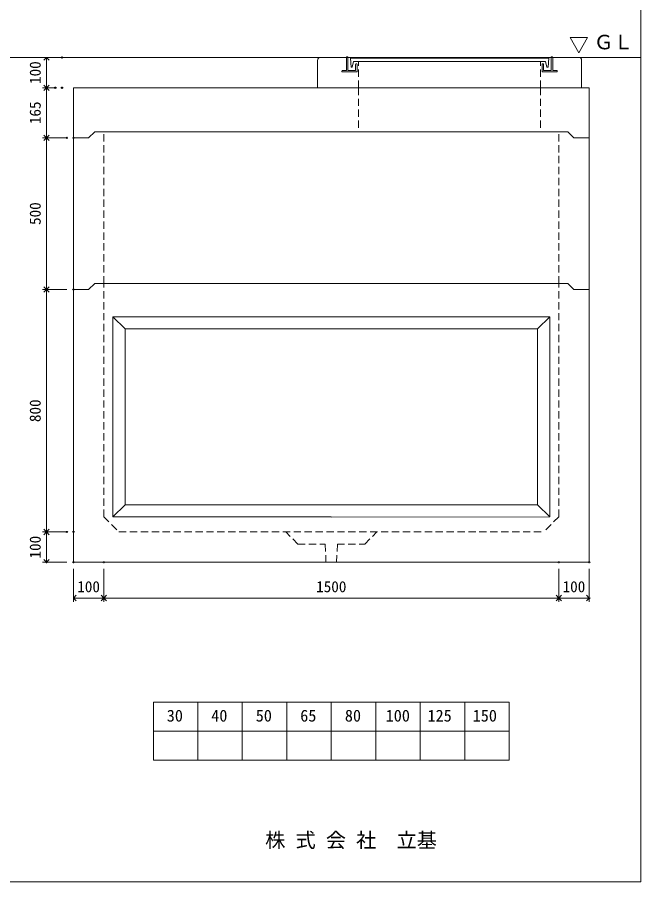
# Model space of a CAD drawing. Units: millimetres, scale not verified. Extents: x -6420 to 6420, y -2661 to 3039.
# Drawn here: x 4365 to 6420, y -2661 to 189 of the extents above; entities that cross this region are included whole.
import ezdxf
from ezdxf.enums import TextEntityAlignment as Align

# ---------------------------------------------------------------- set-up
doc = ezdxf.new("R2010")
doc.units = ezdxf.units.MM
doc.header["$LTSCALE"] = 20
doc.header["$PDMODE"] = 32
doc.header["$PDSIZE"] = 4
doc.linetypes.add('DASHED1', pattern=[1.8, 1.2, -0.6])
doc.layers.add('0-1_Defpoints', color=7, linetype='Continuous')
for name, color, linetype, lineweight in [('0-2_waku', 7, 'Continuous', 18), ('0-3_gaikei', 7, 'Continuous', 18), ('0-4_kakure', 7, 'DASHED1', 5), ('0-5_sunpou', 7, 'Continuous', 5), ('0-8_uchigawa', 6, 'Continuous', 18), ('0-A_futa', 3, 'Continuous', 18), ('0-B_GL', 4, 'Continuous', 18), ('0-D_文字１', 7, 'Continuous', 18)]:
    doc.layers.add(name, color=color, linetype=linetype, lineweight=lineweight)
doc.styles.add('ＭＳ ゴシック', font='')
doc.styles.get('ＭＳ ゴシック').set_extended_font_data('MS Gothic')

# ---------------------------------------------------------------- blocks, each defined once
blk = doc.blocks.new('_Open90')
at = {"layer": '0-5_sunpou'}
blk.add_line((0, 0), (-1, 0), dxfattribs=at)
blk.add_lwpolyline([(-0.5, 0.5), (0, 0), (-0.5, -0.5)], dxfattribs=at)
blk = doc.blocks.new('D73')
at = {"layer": '0-1_Defpoints'}
for p in [(7073.38, 2545.18), (7044.21, 2380.18), (7111.24, 2380.18)]:
    blk.add_point(p, dxfattribs=at)
at = {"layer": '0-5_sunpou'}
for p, q in [((7051.38, 2545.18), (7031.21, 2545.18)), ((7044.21, 2527.18), (7044.21, 2398.18)), ((7089.24, 2380.18), (7031.21, 2380.18))]:
    blk.add_line(p, q, dxfattribs=at)
at = {"layer": '0-5_sunpou', "xscale": 18, "yscale": 18}
for p, rotation in [((7044.21, 2545.18), 90), ((7044.21, 2380.18), 270)]:
    blk.add_blockref('_Open90', p, dxfattribs=dict(at, rotation=rotation))
at = {"layer": '0-5_sunpou', "style": 'ＭＳ ゴシック'}
blk.add_text('165', height=36.66, rotation=90, dxfattribs=at).set_placement((7036.21, 2425.18), align=Align.BOTTOM_LEFT)
blk = doc.blocks.new('D74')
at = {"layer": '0-1_Defpoints'}
for p in [(7073.38, 2545.18), (7044.21, 2380.18), (7111.24, 2380.18)]:
    blk.add_point(p, dxfattribs=at)
at = {"layer": '0-5_sunpou'}
for p, q in [((7051.38, 2545.18), (7031.21, 2545.18)), ((7044.21, 2527.18), (7044.21, 2398.18)), ((7089.24, 2380.18), (7031.21, 2380.18))]:
    blk.add_line(p, q, dxfattribs=at)
at = {"layer": '0-5_sunpou', "xscale": 18, "yscale": 18}
for p, rotation in [((7044.21, 2545.18), 90), ((7044.21, 2380.18), 270)]:
    blk.add_blockref('_Open90', p, dxfattribs=dict(at, rotation=rotation))
at = {"layer": '0-5_sunpou', "style": 'ＭＳ ゴシック'}
blk.add_text('165', height=36.66, rotation=90, dxfattribs=at).set_placement((7036.21, 2425.18), align=Align.BOTTOM_LEFT)
blk = doc.blocks.new('D79')
at = {"layer": '0-1_Defpoints'}
for p in [(7133.24, 2380.18), (7044.21, 1880.18), (7133.24, 1880.18)]:
    blk.add_point(p, dxfattribs=at)
at = {"layer": '0-5_sunpou'}
for p, q in [((7111.24, 2380.18), (7031.21, 2380.18)), ((7044.21, 2362.18), (7044.21, 1898.18)), ((7111.24, 1880.18), (7031.21, 1880.18))]:
    blk.add_line(p, q, dxfattribs=at)
at = {"layer": '0-5_sunpou', "xscale": 18, "yscale": 18}
for p, rotation in [((7044.21, 2380.18), 90), ((7044.21, 1880.18), 270)]:
    blk.add_blockref('_Open90', p, dxfattribs=dict(at, rotation=rotation))
at = {"layer": '0-5_sunpou', "style": 'ＭＳ ゴシック'}
blk.add_text('500', height=36.66, rotation=90, dxfattribs=at).set_placement((7036.21, 2092.68), align=Align.BOTTOM_LEFT)
blk = doc.blocks.new('D44')
at = {"layer": '0-1_Defpoints'}
for p in [(7133.24, 1880.18), (7044.21, 1080.18), (7133.24, 1080.18)]:
    blk.add_point(p, dxfattribs=at)
at = {"layer": '0-5_sunpou'}
for p, q in [((7111.24, 1880.18), (7031.21, 1880.18)), ((7044.21, 1862.18), (7044.21, 1098.18)), ((7111.24, 1080.18), (7031.21, 1080.18))]:
    blk.add_line(p, q, dxfattribs=at)
at = {"layer": '0-5_sunpou', "xscale": 18, "yscale": 18}
for p, rotation in [((7044.21, 1880.18), 90), ((7044.21, 1080.18), 270)]:
    blk.add_blockref('_Open90', p, dxfattribs=dict(at, rotation=rotation))
at = {"layer": '0-5_sunpou', "style": 'ＭＳ ゴシック'}
blk.add_text('800', height=36.66, rotation=90, dxfattribs=at).set_placement((7036.21, 1442.68), align=Align.BOTTOM_LEFT)
blk = doc.blocks.new('D45')
at = {"layer": '0-1_Defpoints'}
for p in [(7111.24, 1080.18), (7044.21, 980.18), (7133.24, 980.18)]:
    blk.add_point(p, dxfattribs=at)
at = {"layer": '0-5_sunpou'}
for p, q in [((7089.24, 1080.18), (7031.21, 1080.18)), ((7044.21, 1062.18), (7044.21, 998.18)), ((7111.24, 980.18), (7031.21, 980.18))]:
    blk.add_line(p, q, dxfattribs=at)
at = {"layer": '0-5_sunpou', "xscale": 18, "yscale": 18}
for p, rotation in [((7044.21, 1080.18), 90), ((7044.21, 980.18), 270)]:
    blk.add_blockref('_Open90', p, dxfattribs=dict(at, rotation=rotation))
at = {"layer": '0-5_sunpou', "style": 'ＭＳ ゴシック'}
blk.add_text('100', height=36.66, rotation=90, dxfattribs=at).set_placement((7036.21, 992.68), align=Align.BOTTOM_LEFT)
blk = doc.blocks.new('D46')
at = {"layer": '0-1_Defpoints'}
for p in [(7133.24, 980.18), (7233.24, 980.18), (7233.24, 862.47)]:
    blk.add_point(p, dxfattribs=at)
at = {"layer": '0-5_sunpou'}
for p, q in [((7133.24, 958.18), (7133.24, 849.47)), ((7233.24, 958.18), (7233.24, 849.47)), ((7151.24, 862.47), (7215.24, 862.47))]:
    blk.add_line(p, q, dxfattribs=at)
at = {"layer": '0-5_sunpou', "xscale": 18, "yscale": 18, "rotation": 180}
blk.add_blockref('_Open90', (7133.24, 862.47), dxfattribs=at)
at = {"layer": '0-5_sunpou', "xscale": 18, "yscale": 18}
blk.add_blockref('_Open90', (7233.24, 862.47), dxfattribs=at)
at = {"layer": '0-5_sunpou', "style": 'ＭＳ ゴシック'}
blk.add_text('100', height=36.66, dxfattribs=at).set_placement((7145.74, 870.47), align=Align.BOTTOM_LEFT)
blk = doc.blocks.new('D47')
at = {"layer": '0-1_Defpoints'}
for p in [(7233.24, 980.18), (8733.24, 980.18), (8733.24, 862.47)]:
    blk.add_point(p, dxfattribs=at)
at = {"layer": '0-5_sunpou'}
for p, q in [((7233.24, 958.18), (7233.24, 849.47)), ((8733.24, 958.18), (8733.24, 849.47)), ((7251.24, 862.47), (8715.24, 862.47))]:
    blk.add_line(p, q, dxfattribs=at)
at = {"layer": '0-5_sunpou', "xscale": 18, "yscale": 18, "rotation": 180}
blk.add_blockref('_Open90', (7233.24, 862.47), dxfattribs=at)
at = {"layer": '0-5_sunpou', "xscale": 18, "yscale": 18}
blk.add_blockref('_Open90', (8733.24, 862.47), dxfattribs=at)
at = {"layer": '0-5_sunpou', "style": 'ＭＳ ゴシック'}
blk.add_text('1500', height=36.66, dxfattribs=at).set_placement((7933.24, 870.47), align=Align.BOTTOM_LEFT)
blk = doc.blocks.new('D48')
at = {"layer": '0-1_Defpoints'}
for p in [(8733.24, 980.18), (8833.24, 980.18), (8833.24, 862.47)]:
    blk.add_point(p, dxfattribs=at)
at = {"layer": '0-5_sunpou'}
for p, q in [((8733.24, 958.18), (8733.24, 849.47)), ((8833.24, 958.18), (8833.24, 849.47)), ((8751.24, 862.47), (8815.24, 862.47))]:
    blk.add_line(p, q, dxfattribs=at)
at = {"layer": '0-5_sunpou', "xscale": 18, "yscale": 18, "rotation": 180}
blk.add_blockref('_Open90', (8733.24, 862.47), dxfattribs=at)
at = {"layer": '0-5_sunpou', "xscale": 18, "yscale": 18}
blk.add_blockref('_Open90', (8833.24, 862.47), dxfattribs=at)
at = {"layer": '0-5_sunpou', "style": 'ＭＳ ゴシック'}
blk.add_text('100', height=36.66, dxfattribs=at).set_placement((8745.74, 870.47), align=Align.BOTTOM_LEFT)
blk = doc.blocks.new('D60')
at = {"layer": '0-1_Defpoints'}
for p in [(7095.38, 2645.18), (7044.21, 2545.18), (7095.38, 2545.18)]:
    blk.add_point(p, dxfattribs=at)
at = {"layer": '0-5_sunpou'}
for p, q in [((7073.38, 2645.18), (7031.21, 2645.18)), ((7044.21, 2627.18), (7044.21, 2563.18)), ((7073.38, 2545.18), (7031.21, 2545.18))]:
    blk.add_line(p, q, dxfattribs=at)
at = {"layer": '0-5_sunpou', "xscale": 18, "yscale": 18}
for p, rotation in [((7044.21, 2645.18), 90), ((7044.21, 2545.18), 270)]:
    blk.add_blockref('_Open90', p, dxfattribs=dict(at, rotation=rotation))
at = {"layer": '0-5_sunpou', "style": 'ＭＳ ゴシック'}
blk.add_text('100', height=36.66, rotation=90, dxfattribs=at).set_placement((7036.21, 2557.68), align=Align.BOTTOM_LEFT)
blk = doc.blocks.new('D61')
at = {"layer": '0-1_Defpoints'}
for p in [(7095.38, 2645.18), (7044.21, 2545.18), (7095.38, 2545.18)]:
    blk.add_point(p, dxfattribs=at)
at = {"layer": '0-5_sunpou'}
for p, q in [((7073.38, 2645.18), (7031.21, 2645.18)), ((7044.21, 2627.18), (7044.21, 2563.18)), ((7073.38, 2545.18), (7031.21, 2545.18))]:
    blk.add_line(p, q, dxfattribs=at)
at = {"layer": '0-5_sunpou', "xscale": 18, "yscale": 18}
for p, rotation in [((7044.21, 2645.18), 90), ((7044.21, 2545.18), 270)]:
    blk.add_blockref('_Open90', p, dxfattribs=dict(at, rotation=rotation))
at = {"layer": '0-5_sunpou', "style": 'ＭＳ ゴシック'}
blk.add_text('100', height=36.66, rotation=90, dxfattribs=at).set_placement((7036.21, 2557.68), align=Align.BOTTOM_LEFT)

msp = doc.modelspace()

# ---------------------------------------------------------------- linework, layer by layer
at = {"layer": '0-2_waku'}
for p, q in [((6420, 3038.52), (6420, -2661.48)), ((6420, 3038.52), (6420, -2661.48)), ((6420, 3038.52), (6420, -2661.48)), ((6420, 3038.52), (6420, -2661.48)), ((6420, 2682.27), (6420, -2661.48)), ((6420, 2682.27), (6420, -2661.48)), ((4550, -708.13), (4550, -1608.13)), ((4550, -1608.13), (6250, -1608.13)), ((4813.33, -2069.13), (4813.33, -2261.13)), ((4813.33, -2069.13), (4813.33, -2261.13)), ((4813.33, -2069.13), (4813.33, -2261.13)), ((4813.33, -2069.13), (4813.33, -2261.13)), ((4813.33, -2069.13), (5986.67, -2069.13)), ((4960, -2069.13), (4960, -2261.13)), ((5106.67, -2069.13), (5106.67, -2261.13)), ((5106.67, -2069.13), (5106.67, -2261.13)), ((5253.33, -2069.13), (5253.33, -2261.13)), ((5400, -2069.13), (5400, -2261.13)), ((5546.67, -2069.13), (5546.67, -2261.13)), ((5693.33, -2069.13), (5693.33, -2261.13)), ((5840, -2069.13), (5840, -2261.13)), ((5986.67, -2069.13), (5986.67, -2261.13)), ((4813.33, -2165.13), (5986.67, -2165.13)), ((4813.33, -2261.13), (5986.67, -2261.13)), ((-1740, -2661.48), (6420, -2661.48))]:
    msp.add_line(p, q, dxfattribs=at)
msp.add_lwpolyline([(-1740, 3038.52), (6420, 3038.52), (6420, -2661.48)], dxfattribs=at)
at = {"layer": '0-3_gaikei'}
for p, q in [((5355, -43.13), (5355, 46.87)), ((5365, 56.87), (5450, 56.87)), ((6130, 56.87), (6215, 56.87)), ((6225, -43.13), (6225, 46.87)), ((4550, -43.13), (4550, -708.13)), ((4550, -43.13), (6250, -43.13)), ((4550, -43.13), (6250, -43.13)), ((4550, -43.13), (6250, -43.13)), ((4550, -43.13), (6250, -43.13)), ((5355, -43.13), (6225, -43.13)), ((5355, -43.13), (6225, -43.13)), ((6250, -708.13), (6250, -43.13)), ((4620, -188.13), (4600, -208.13)), ((4620, -188.13), (4600, -208.13)), ((4620, -188.13), (4600, -208.13)), ((4620, -188.13), (4600, -208.13)), ((4620, -188.13), (4600, -208.13)), ((4620, -188.13), (4600, -208.13)), ((4620, -188.13), (4600, -208.13)), ((4620, -188.13), (4600, -208.13)), ((4620, -188.13), (4600, -208.13)), ((4620, -188.13), (4600, -208.13)), ((4620, -188.13), (4600, -208.13)), ((4620, -188.13), (4600, -208.13)), ((4620, -188.13), (4600, -208.13)), ((4620, -188.13), (4600, -208.13)), ((4620, -188.13), (6180, -188.13)), ((4620, -188.13), (6180, -188.13)), ((4620, -188.13), (6180, -188.13)), ((4620, -188.13), (6180, -188.13)), ((4620, -188.13), (6180, -188.13)), ((4620, -188.13), (6180, -188.13)), ((4620, -188.13), (6180, -188.13)), ((4620, -188.13), (6180, -188.13)), ((4620, -188.13), (6180, -188.13)), ((4620, -188.13), (6180, -188.13)), ((4620, -188.13), (6180, -188.13)), ((4620, -188.13), (6180, -188.13)), ((4620, -188.13), (6180, -188.13)), ((4620, -188.13), (6180, -188.13)), ((6180, -188.13), (6200, -208.13)), ((6180, -188.13), (6200, -208.13)), ((6180, -188.13), (6200, -208.13)), ((6180, -188.13), (6200, -208.13)), ((6180, -188.13), (6200, -208.13)), ((6180, -188.13), (6200, -208.13)), ((6180, -188.13), (6200, -208.13)), ((6180, -188.13), (6200, -208.13)), ((6180, -188.13), (6200, -208.13)), ((6180, -188.13), (6200, -208.13)), ((6180, -188.13), (6200, -208.13)), ((6180, -188.13), (6200, -208.13)), ((6180, -188.13), (6200, -208.13)), ((6180, -188.13), (6200, -208.13)), ((4550, -208.13), (4600, -208.13)), ((4550, -208.13), (4600, -208.13)), ((4550, -208.13), (4600, -208.13)), ((4550, -208.13), (4600, -208.13)), ((4550, -208.13), (4600, -208.13)), ((4550, -208.13), (4600, -208.13)), ((4550, -208.13), (4600, -208.13)), ((4550, -208.13), (4600, -208.13)), ((4550, -208.13), (4600, -208.13)), ((4550, -208.13), (4600, -208.13)), ((4550, -208.13), (4600, -208.13)), ((4550, -208.13), (4600, -208.13)), ((4550, -208.13), (4600, -208.13)), ((4550, -208.13), (4600, -208.13)), ((6200, -208.13), (6250, -208.13)), ((6200, -208.13), (6250, -208.13)), ((6200, -208.13), (6250, -208.13)), ((6200, -208.13), (6250, -208.13)), ((6200, -208.13), (6250, -208.13)), ((6200, -208.13), (6250, -208.13)), ((6200, -208.13), (6250, -208.13)), ((6200, -208.13), (6250, -208.13)), ((6200, -208.13), (6250, -208.13)), ((6200, -208.13), (6250, -208.13)), ((6200, -208.13), (6250, -208.13)), ((6200, -208.13), (6250, -208.13)), ((6200, -208.13), (6250, -208.13)), ((6200, -208.13), (6250, -208.13)), ((4550, -708.13), (4600, -708.13)), ((4550, -708.13), (4600, -708.13)), ((4550, -708.13), (4600, -708.13)), ((4550, -708.13), (4600, -708.13)), ((4550, -708.13), (4600, -708.13)), ((4550, -708.13), (4600, -708.13)), ((4550, -708.13), (4600, -708.13)), ((4550, -708.13), (4600, -708.13)), ((4550, -708.13), (4600, -708.13)), ((4550, -708.13), (4600, -708.13)), ((4550, -708.13), (4600, -708.13)), ((4550, -708.13), (4600, -708.13)), ((4550, -708.13), (4600, -708.13)), ((4550, -708.13), (4600, -708.13)), ((4550, -708.13), (4600, -708.13)), ((4550, -708.13), (4600, -708.13)), ((4550, -708.13), (4600, -708.13)), ((4550, -708.13), (4600, -708.13)), ((4550, -708.13), (4600, -708.13)), ((4550, -708.13), (4600, -708.13)), ((4620, -688.13), (4600, -708.13)), ((4620, -688.13), (4600, -708.13)), ((4620, -688.13), (4600, -708.13)), ((4620, -688.13), (4600, -708.13)), ((4620, -688.13), (4600, -708.13)), ((4620, -688.13), (4600, -708.13)), ((4620, -688.13), (4600, -708.13)), ((4620, -688.13), (4600, -708.13)), ((4620, -688.13), (4600, -708.13)), ((4620, -688.13), (4600, -708.13)), ((4620, -688.13), (4600, -708.13)), ((4620, -688.13), (4600, -708.13)), ((4620, -688.13), (4600, -708.13)), ((4620, -688.13), (4600, -708.13)), ((4620, -688.13), (4600, -708.13)), ((4620, -688.13), (4600, -708.13)), ((4620, -688.13), (4600, -708.13)), ((4620, -688.13), (4600, -708.13)), ((4620, -688.13), (4600, -708.13)), ((4620, -688.13), (4600, -708.13)), ((4620, -688.13), (6180, -688.13)), ((4620, -688.13), (6180, -688.13)), ((4620, -688.13), (6180, -688.13)), ((4620, -688.13), (6180, -688.13)), ((4620, -688.13), (6180, -688.13)), ((4620, -688.13), (6180, -688.13)), ((4620, -688.13), (6180, -688.13)), ((4620, -688.13), (6180, -688.13)), ((4620, -688.13), (6180, -688.13)), ((4620, -688.13), (6180, -688.13)), ((4620, -688.13), (6180, -688.13)), ((4620, -688.13), (6180, -688.13)), ((4620, -688.13), (6180, -688.13)), ((4620, -688.13), (6180, -688.13)), ((4620, -688.13), (6180, -688.13)), ((4620, -688.13), (6180, -688.13)), ((4620, -688.13), (6180, -688.13)), ((4620, -688.13), (6180, -688.13)), ((4620, -688.13), (6180, -688.13)), ((4620, -688.13), (6180, -688.13)), ((6180, -688.13), (6200, -708.13)), ((6180, -688.13), (6200, -708.13)), ((6180, -688.13), (6200, -708.13)), ((6180, -688.13), (6200, -708.13)), ((6180, -688.13), (6200, -708.13)), ((6180, -688.13), (6200, -708.13)), ((6180, -688.13), (6200, -708.13)), ((6180, -688.13), (6200, -708.13)), ((6180, -688.13), (6200, -708.13)), ((6180, -688.13), (6200, -708.13)), ((6180, -688.13), (6200, -708.13)), ((6180, -688.13), (6200, -708.13)), ((6180, -688.13), (6200, -708.13)), ((6180, -688.13), (6200, -708.13)), ((6180, -688.13), (6200, -708.13)), ((6180, -688.13), (6200, -708.13)), ((6180, -688.13), (6200, -708.13)), ((6180, -688.13), (6200, -708.13)), ((6180, -688.13), (6200, -708.13)), ((6180, -688.13), (6200, -708.13)), ((6200, -708.13), (6250, -708.13)), ((6200, -708.13), (6250, -708.13)), ((6200, -708.13), (6250, -708.13)), ((6200, -708.13), (6250, -708.13)), ((6200, -708.13), (6250, -708.13)), ((6200, -708.13), (6250, -708.13)), ((6200, -708.13), (6250, -708.13)), ((6200, -708.13), (6250, -708.13)), ((6200, -708.13), (6250, -708.13)), ((6200, -708.13), (6250, -708.13)), ((6200, -708.13), (6250, -708.13)), ((6200, -708.13), (6250, -708.13)), ((6200, -708.13), (6250, -708.13)), ((6200, -708.13), (6250, -708.13)), ((6200, -708.13), (6250, -708.13)), ((6200, -708.13), (6250, -708.13)), ((6200, -708.13), (6250, -708.13)), ((6200, -708.13), (6250, -708.13)), ((6200, -708.13), (6250, -708.13)), ((6200, -708.13), (6250, -708.13)), ((6250, -1608.13), (6250, -708.13))]:
    msp.add_line(p, q, dxfattribs=at)
for centre, radius, start, end in [((5364.42, 47.45), 9.44, 86.47383, 183.52617), ((6215.33, 47.2), 9.68, 358.04251, 91.95749)]:
    msp.add_arc(centre, radius, start, end, dxfattribs=at)
at = {"layer": '0-4_kakure'}
for p, q in [((5490, -43.13), (5490, 43.37)), ((6090, -43.13), (6090, 43.37)), ((5490, -43.13), (5490, -188.13)), ((6090, -43.13), (6090, -188.13)), ((4650, -688.13), (4650, -188.13)), ((6150, -688.13), (6150, -188.13)), ((4650, -1458.13), (4650, -688.13)), ((6150, -1458.13), (6150, -688.13)), ((4650, -1458.13), (4700, -1508.13)), ((6150, -1458.13), (6100, -1508.13)), ((4700, -1508.13), (6100, -1508.13)), ((5290, -1548.13), (5250, -1508.13)), ((5290, -1548.13), (5380, -1548.13)), ((5380, -1548.13), (5382.5, -1608.13)), ((5420, -1548.13), (5417.5, -1608.13))]:
    msp.add_line(p, q, dxfattribs=at)
msp.add_lwpolyline([(5420, -1548.13), (5510, -1548.13), (5550, -1508.13)], dxfattribs=at)
at = {"layer": '0-8_uchigawa'}
for p, q in [((4680, -798.13), (5400, -798.13)), ((4680, -798.13), (4680, -1458.13)), ((4720, -838.13), (4680, -798.13)), ((6120, -798.13), (5400, -798.13)), ((6080, -838.13), (6120, -798.13)), ((6120, -798.13), (6120, -1458.13)), ((6120, -798.13), (6120, -1458.13)), ((4720, -838.13), (4720, -1418.13)), ((4720, -838.13), (5400, -838.13)), ((4720, -838.13), (5400, -838.13)), ((6080, -838.13), (5400, -838.13)), ((6080, -838.13), (6080, -1418.13)), ((4720, -1418.13), (4680, -1458.13)), ((4720, -1418.13), (5400, -1418.13)), ((4680, -1458.13), (5400, -1458.13)), ((5400.69, -1458.83), (6120, -1458.13))]:
    msp.add_line(p, q, dxfattribs=at)
msp.add_lwpolyline([(5400, -1418.13), (6080, -1418.13), (6120, -1458.13)], dxfattribs=at)
at = {"layer": '0-A_futa'}
for p, q in [((5452, 58.87), (5455, 58.87)), ((5455, 58.87), (5455, 13.87)), ((6125, 58.87), (6128, 58.87)), ((6125, 58.87), (6125, 13.87)), ((5450, 56.87), (5450, 13.87)), ((5462.81, 54.37), (6117.14, 54.37)), ((5462.81, 54.37), (5465.3, 24.37)), ((5473.33, 43.37), (5469.01, 24.37)), ((5473.33, 43.37), (6106.67, 43.37)), ((5480, 33.87), (5480, 13.87)), ((5482, 35.87), (5483, 35.87)), ((5485, 33.87), (5485, 8.87)), ((6095, 33.87), (6095, 8.87)), ((6098, 35.87), (6097, 35.87)), ((6100, 33.87), (6100, 13.87)), ((6106.67, 43.37), (6110.99, 24.37)), ((6117.14, 54.37), (6114.89, 24.37)), ((6130, 56.87), (6130, 13.87)), ((5435, 11.87), (5435, 10.87)), ((5437, 13.87), (5450, 13.87)), ((5485, 8.87), (5437, 8.87)), ((5455, 13.87), (5480, 13.87)), ((5465.3, 24.37), (5469.01, 24.37)), ((6095, 8.87), (6143, 8.87)), ((6125, 13.87), (6100, 13.87)), ((6114.89, 24.37), (6110.99, 24.37)), ((6143, 13.87), (6130, 13.87)), ((6145, 11.87), (6145, 10.87))]:
    msp.add_line(p, q, dxfattribs=at)
for centre, start, end in [((5452, 56.87), 90, 180), ((6128, 56.87), 0, 90), ((5482, 33.87), 90, 180), ((5483, 33.87), 0, 90), ((6097, 33.87), 90, 180), ((6098, 33.87), 0, 90), ((5437, 11.87), 90, 180), ((5437, 10.87), 180, 270), ((6143, 11.87), 0, 90), ((6143, 10.87), 270, 0)]:
    msp.add_arc(centre, 2, start, end, dxfattribs=at)
at = {"layer": '0-B_GL'}
msp.add_line((-1740, 56.87), (6420, 56.87), dxfattribs=at)
at = {"layer": '0-D_文字１'}
for p, q in [((6215.74, 71.63), (6187.31, 122.22)), ((6187.31, 122.22), (6244.18, 122.22)), ((6215.74, 71.63), (6244.18, 122.22))]:
    msp.add_line(p, q, dxfattribs=at)

# ---------------------------------------------------------------- block references
at = {"layer": '0-5_sunpou'}
for name in ['D60', 'D61', 'D73', 'D74', 'D79', 'D44', 'D45', 'D46', 'D47', 'D48']:
    msp.add_blockref(name, (-2583.24, -2588.32), dxfattribs=at)

# ---------------------------------------------------------------- texts
at = {"layer": '0-D_文字１', "style": 'ＭＳ ゴシック'}
for s, height, p in [('ＧＬ', 47.65, (6265.45, 69.4)), ('30', 39.1, (4857.59, -2145.13)), ('40', 39.1, (5004.25, -2145.13)), ('50', 39.1, (5150.92, -2145.13)), ('65', 39.1, (5297.59, -2145.13)), ('80', 39.1, (5444.8, -2145.13)), ('100', 39.1, (5579.29, -2145.13)), ('125', 39.1, (5717.14, -2145.13)), ('150', 39.1, (5866.16, -2145.13)), (' 株 式 会 社\u3000立基', 48.88, (5148.71, -2563.29))]:
    msp.add_text(s, height=height, dxfattribs=at).set_placement(p, align=Align.BOTTOM_LEFT)

doc.saveas('drawing.dxf')
